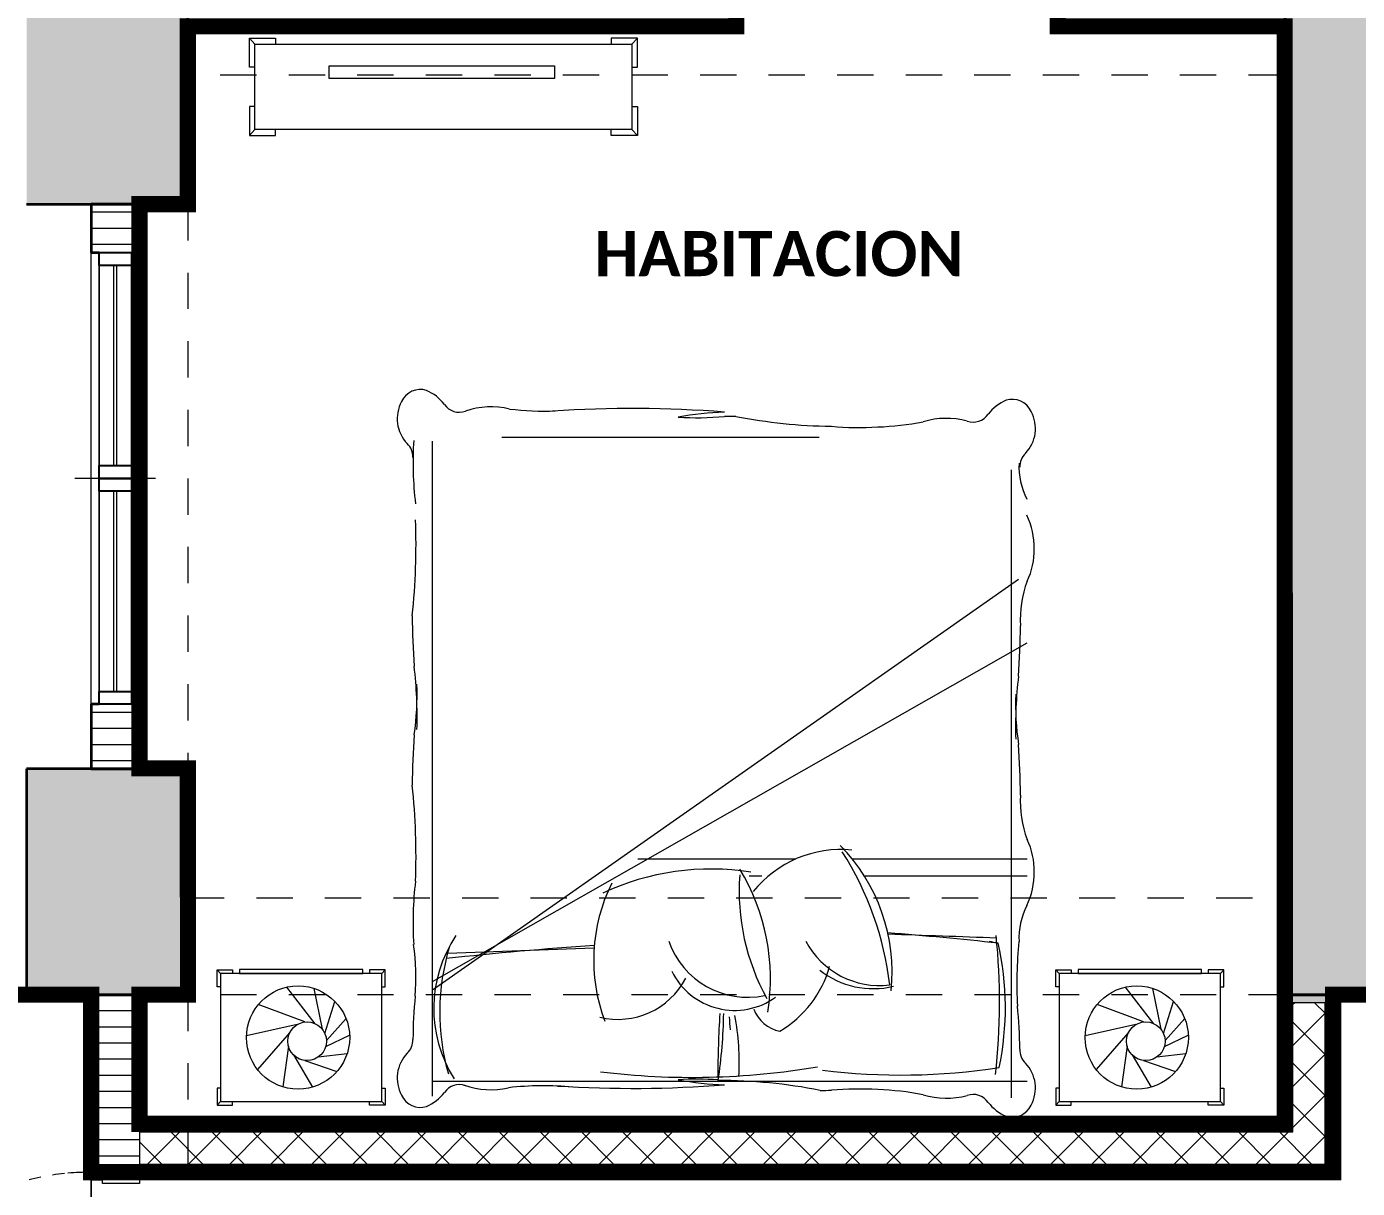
# Model space of a CAD drawing. Header units: metres. Extents: x -144 to 1000, y -717 to 29.
# Drawn here: x 828.958 to 833.083, y -561.019 to -557.419 of the extents above; entities that cross this region are included whole.
import ezdxf

# ---------------------------------------------------------------- set-up
doc = ezdxf.new("R2010")
doc.units = ezdxf.units.M
for name, pattern in [('Basculante', [0.11625, 0.075, -0.04125]), ('basculante modificado', [0.18, 0.1125, -0.0675]), ('Trazo', [0.45, 0.225, -0.225])]:
    doc.linetypes.add(name, pattern=pattern)
doc.layers.get('0').update_dxf_attribs({"color": 1})
doc.layers.add('00-MEDICION', color=30, linetype='Continuous')
for name, color, linetype, lineweight in [('A-DETL', 1, 'Continuous', 9), ('A-DETL-GENF', 1, 'Continuous', 9), ('A-DOOR', 1, 'Continuous', 9), ('A-DOOR-FRAM', 1, 'Continuous', 9), ('A-DOOR-HDLN', 1, 'Trazo', 20), ('A-GLAZ', 1, 'Continuous', 9), ('A-WALL', 4, 'Continuous', 9), ('G-ANNO-TEXT', 2, 'Continuous', 9), ('I-FURN', 2, 'Continuous', 9), ('S-COLS', 7, 'Continuous', 9)]:
    doc.layers.add(name, color=color, linetype=linetype, lineweight=lineweight)
doc.layers.add('A-WALL-PATT', color=7, linetype='Continuous', lineweight=35, true_color=0x9c9c9c)
doc.styles.add('Calibri_B', font='calibrib.ttf', dxfattribs={"height": 0.165})

# ---------------------------------------------------------------- blocks, each defined once
blk = doc.blocks.new('H')
at = {"layer": 'A-WALL-PATT', "lineweight": 5, "true_color": 0x747474}
for points in [[(837.0366, -501.9754), (837.0366, -501.5754), (837.0116, -501.5754), (837.0116, -501.9754)], [(835.4984, -502.0004), (837.0366, -502.0004), (837.0366, -501.9754), (833.4615, -501.9754), (833.4615, -502.0004), (834.9914, -502.0004)]]:
    blk.add_hatch(color=8, dxfattribs=at).paths.add_polyline_path(points)
at = {"layer": 'A-WALL-PATT', "true_color": 0x747474}
for points in [[(837.1366, -502.1004), (837.1616, -502.1003), (837.1616, -501.5754), (837.0366, -501.5754), (837.0366, -501.6004), (837.1366, -501.6004), (837.1366, -502.0004)], [(837.0366, -502.1254), (837.1616, -502.1254), (837.1616, -502.1004), (833.4615, -502.1004), (833.4615, -502.1254), (837.0115, -502.1254)]]:
    blk.add_hatch(color=8, dxfattribs=at).paths.add_polyline_path(points)
at = {"layer": 'S-COLS', "true_color": 0x5c5c5c}
h = blk.add_hatch(color=251, dxfattribs=at)
h.paths.add_polyline_path([(850.9115, -509.2755), (851.4115, -509.2755), (851.4115, -508.3755), (850.9115, -508.3755), (850.9115, -508.8647)])
h.paths.add_polyline_path([(833.1867, -509.2755), (833.6117, -509.2755), (833.6117, -508.3755), (833.1117, -508.3755), (833.1117, -509.2755), (833.1239, -509.2755)])
h.paths.add_polyline_path([(841.3117, -509.2754), (841.3117, -508.3754), (840.8117, -508.3754), (840.8117, -509.2754)])
h.paths.add_polyline_path([(847.6117, -501.5754), (847.6118, -501.5754), (847.6115, -498.4254), (847.1118, -498.4255), (847.1118, -501.5754), (847.4617, -501.5754)])
h.paths.add_polyline_path([(833.4615, -501.5754), (833.6116, -501.5754), (833.6116, -500.8755), (833.1116, -500.8755), (833.1116, -501.5754), (833.4596, -501.5754)])
h.paths.add_polyline_path([(839.0113, -501.5754), (839.0117, -501.5752), (839.0113, -501.0755), (837.3115, -501.0755), (837.3115, -498.9255), (839.0118, -498.9255), (839.0113, -498.4255), (837.0115, -498.4256), (837.0116, -501.5754), (838.8616, -501.5754)])
h.paths.add_polyline_path([(840.8117, -501.5754), (841.3117, -501.5754), (841.3117, -500.6754), (840.8117, -500.6754), (840.8117, -501.4679)])
h.paths.add_polyline_path([(851.0118, -501.5754), (851.4118, -501.5754), (851.4118, -500.8755), (851.0118, -500.8755), (851.0118, -501.4679)])
h.paths.add_polyline_path([(841.1617, -499.3255), (841.3118, -499.3255), (841.3118, -498.4255), (840.8118, -498.4255), (840.8118, -499.3255), (841.0117, -499.3255)])
h.paths.add_polyline_path([(833.1115, -499.1255), (833.6115, -499.1255), (833.6115, -498.4244), (833.1115, -498.4255), (833.1115, -498.636)])
h.paths.add_polyline_path([(851.2874, -499.1255), (851.4118, -499.1255), (851.4118, -498.4244), (851.0118, -498.4255), (851.0118, -499.1255), (851.2617, -499.1255)])
h.paths.add_polyline_path([(841.0117, -490.4255), (841.3117, -490.4255), (841.3117, -489.5255), (840.8117, -489.5255), (840.8117, -490.4255)])
h.paths.add_polyline_path([(851.4117, -490.4255), (851.4117, -489.5255), (850.9117, -489.5255), (850.9117, -490.4255), (851.3467, -490.4255)])
h.paths.add_polyline_path([(833.3117, -489.8255), (834.2117, -489.8255), (834.2117, -489.3255), (833.3117, -489.3255), (833.3117, -489.7155)])
at = {"layer": 'A-DETL', "color": 7, "linetype": 'basculante modificado'}
for p, q in [((837.0116, -498.7255), (833.6115, -498.7255)), ((833.3113, -500.8741), (833.3113, -499.1255)), ((833.6113, -499.1255), (833.6113, -500.8741)), ((833.6113, -501.2754), (837.0116, -501.2754)), ((833.3117, -508.3754), (833.3117, -501.5754)), ((837.0118, -501.5754), (833.6117, -501.5754)), ((833.6117, -501.5754), (833.6117, -508.3754))]:
    blk.add_line(p, q, dxfattribs=at)
at = {"layer": 'A-DETL-GENF', "lineweight": 25}
for p, q in [((833.3365, -499.3155), (833.3365, -499.2755)), ((833.3365, -499.2755), (833.4365, -499.2755)), ((833.4365, -499.2755), (833.4365, -499.3155)), ((833.4365, -499.3155), (833.3365, -499.3155)), ((833.3365, -499.9755), (833.3365, -499.9355)), ((833.3365, -499.9355), (833.4365, -499.9355)), ((833.4365, -499.9355), (833.4365, -499.9755)), ((833.4365, -499.9755), (833.3365, -499.9755)), ((833.3365, -500.0155), (833.3365, -499.9755)), ((833.3365, -499.9755), (833.4365, -499.9755)), ((833.4365, -499.9755), (833.4365, -500.0155)), ((833.4365, -500.0155), (833.3365, -500.0155)), ((833.3365, -500.6755), (833.3365, -500.6355)), ((833.3365, -500.6355), (833.4365, -500.6355)), ((833.4365, -500.6355), (833.4365, -500.6755)), ((833.4365, -500.6755), (833.3365, -500.6755))]:
    blk.add_line(p, q, dxfattribs=at)
at = {"layer": 'A-DETL-GENF'}
for p, q in [((833.3365, -499.9355), (833.3365, -499.3155)), ((833.3815, -499.9355), (833.3815, -499.3155)), ((833.3915, -499.9355), (833.3915, -499.3155)), ((833.4365, -499.9355), (833.4365, -499.3155)), ((833.3365, -500.6355), (833.3365, -500.0155)), ((833.3815, -500.6355), (833.3815, -500.0155)), ((833.3915, -500.6355), (833.3915, -500.0155)), ((833.4365, -500.6355), (833.4365, -500.0155))]:
    blk.add_line(p, q, dxfattribs=at)
at = {"layer": 'A-DETL-GENF', "linetype": 'Basculante'}
for p, q in [((833.4615, -502.1254), (833.3115, -502.1254)), ((833.3115, -502.1254), (833.3115, -502.9254)), ((833.4615, -502.9254), (833.4615, -502.1254))]:
    blk.add_line(p, q, dxfattribs=at)
at = {"layer": 'A-DOOR'}
for start, end in [(95.9429, 98.5991), (90, 95.1398), (101.2538, 103.9081)]:
    blk.add_arc((833.3115, -502.9254), 0.8, start, end, dxfattribs=at)
at = {"layer": 'A-DOOR-FRAM'}
for p, q in [((833.3115, -502.1504), (833.3115, -502.1254)), ((833.4615, -502.1254), (833.4615, -502.1604)), ((833.3465, -502.1504), (833.3115, -502.1504)), ((833.3465, -502.1604), (833.3465, -502.1504)), ((833.4615, -502.1604), (833.3465, -502.1604))]:
    blk.add_line(p, q, dxfattribs=at)
at = {"layer": 'A-DOOR-HDLN'}
blk.add_line((833.4615, -502.1254), (833.3115, -502.1254), dxfattribs=at)
at = {"layer": 'A-GLAZ'}
for p, q in [((833.3365, -499.2755), (833.4365, -499.2755)), ((833.3365, -499.2755), (833.3365, -499.9755)), ((833.4365, -499.9755), (833.4365, -499.2755)), ((833.5115, -499.9755), (833.2615, -499.9755)), ((833.3365, -499.9755), (833.4365, -499.9755)), ((833.3365, -499.9755), (833.4365, -499.9755)), ((833.3365, -499.9755), (833.3365, -500.6755)), ((833.4365, -500.6755), (833.4365, -499.9755)), ((833.3365, -500.6755), (833.4365, -500.6755))]:
    blk.add_line(p, q, dxfattribs=at)
at = {"layer": 'A-WALL', "lineweight": 35}
for p, q in [((833.3115, -499.1255), (833.3115, -499.2755)), ((833.4615, -499.1255), (833.3115, -499.1255)), ((833.4615, -499.2755), (833.4615, -499.1255)), ((833.3115, -499.2755), (833.3365, -499.2755)), ((833.4365, -499.2755), (833.4615, -499.2755)), ((833.3115, -500.6755), (833.3115, -500.8755)), ((833.3365, -500.6755), (833.3115, -500.6755)), ((833.4615, -500.6755), (833.4365, -500.6755)), ((833.4615, -500.8755), (833.4615, -500.6755)), ((833.3115, -500.8755), (833.4615, -500.8755)), ((833.3115, -501.5754), (833.3115, -502.1254)), ((833.4615, -501.5754), (833.3115, -501.5754)), ((833.4615, -501.9754), (833.4615, -501.5754)), ((837.0116, -501.5754), (837.0116, -501.9754)), ((837.1616, -501.5754), (837.0116, -501.5754)), ((837.1616, -502.1254), (837.1616, -501.5754)), ((837.0116, -501.9754), (833.4615, -501.9754)), ((833.3115, -502.1254), (837.1616, -502.1254))]:
    blk.add_line(p, q, dxfattribs=at)
at = {"layer": 'A-WALL'}
for p, q in [((833.3115, -500.6755), (833.3115, -499.2755)), ((833.4615, -499.2755), (833.4615, -500.6755)), ((837.0366, -502.0004), (837.0366, -501.6004)), ((837.1366, -501.6004), (837.0366, -501.6004)), ((837.1366, -502.1004), (837.1366, -501.6004)), ((833.4615, -501.9754), (833.4615, -502.1254)), ((833.4615, -502.0004), (837.0366, -502.0004)), ((833.4615, -502.1004), (837.1366, -502.1004))]:
    blk.add_line(p, q, dxfattribs=at)
at = {"layer": 'A-WALL-PATT', "color": 8, "lineweight": 5, "true_color": 0x727272}
for p, q in [((833.4615, -499.1506), (833.3115, -499.1506)), ((833.4615, -499.2006), (833.3115, -499.2006)), ((833.4615, -499.2506), (833.3115, -499.2506)), ((833.4615, -500.7006), (833.3115, -500.7006)), ((833.4615, -500.7506), (833.3115, -500.7506)), ((833.4615, -500.8006), (833.3115, -500.8006)), ((833.4615, -500.8506), (833.3115, -500.8506)), ((833.4615, -501.5756), (833.3115, -501.5756)), ((833.4615, -501.6256), (833.3115, -501.6256)), ((833.4615, -501.6756), (833.3115, -501.6756)), ((833.4615, -501.7256), (833.3115, -501.7256)), ((833.4615, -501.7756), (833.3115, -501.7756)), ((833.4615, -501.8256), (833.3115, -501.8256)), ((833.4615, -501.8756), (833.3115, -501.8756)), ((833.4615, -501.9256), (833.3115, -501.9256)), ((833.4615, -501.9756), (833.3115, -501.9756)), ((833.4615, -502.0256), (833.3115, -502.0256)), ((833.4615, -502.0756), (833.3115, -502.0756))]:
    blk.add_line(p, q, dxfattribs=at)
at = {"layer": 'A-WALL-PATT', "color": 1, "lineweight": 5, "true_color": 0xff0000}
for p, q in [((837.0366, -501.605), (837.0412, -501.6004)), ((837.0366, -501.7323), (837.1366, -501.6323)), ((837.1366, -501.6331), (837.104, -501.6004)), ((837.1366, -501.7604), (837.0366, -501.6604)), ((837.0366, -501.8595), (837.1366, -501.7595)), ((837.1366, -501.8877), (837.0366, -501.7877)), ((837.0366, -501.9868), (837.1366, -501.8868)), ((837.1221, -502.0004), (837.0366, -501.915)), ((833.4865, -502.1004), (833.5865, -502.0004)), ((833.6583, -502.1004), (833.5583, -502.0004)), ((833.6138, -502.1004), (833.7138, -502.0004)), ((833.7856, -502.1004), (833.6856, -502.0004)), ((833.7411, -502.1004), (833.8411, -502.0004)), ((833.9129, -502.1004), (833.8129, -502.0004)), ((833.8683, -502.1004), (833.9683, -502.0004)), ((834.0401, -502.1004), (833.9401, -502.0004)), ((833.9956, -502.1004), (834.0956, -502.0004)), ((834.1674, -502.1004), (834.0674, -502.0004)), ((834.1229, -502.1004), (834.2229, -502.0004)), ((834.2947, -502.1004), (834.1947, -502.0004)), ((834.2502, -502.1004), (834.3502, -502.0004)), ((834.422, -502.1004), (834.322, -502.0004)), ((834.3775, -502.1004), (834.4775, -502.0004)), ((834.5493, -502.1004), (834.4493, -502.0004)), ((834.5047, -502.1004), (834.6047, -502.0004)), ((834.6765, -502.1004), (834.5765, -502.0004)), ((834.632, -502.1004), (834.732, -502.0004)), ((834.8038, -502.1004), (834.7038, -502.0004)), ((834.7593, -502.1004), (834.8593, -502.0004)), ((834.9311, -502.1004), (834.8311, -502.0004)), ((834.8866, -502.1004), (834.9866, -502.0004)), ((835.0584, -502.1004), (834.9584, -502.0004)), ((835.0139, -502.1004), (835.1139, -502.0004)), ((835.1857, -502.1004), (835.0857, -502.0004)), ((835.1411, -502.1004), (835.2411, -502.0004)), ((835.3129, -502.1004), (835.2129, -502.0004)), ((835.2684, -502.1004), (835.3684, -502.0004)), ((835.4402, -502.1004), (835.3402, -502.0004)), ((835.3957, -502.1004), (835.4957, -502.0004)), ((835.5675, -502.1004), (835.4675, -502.0004)), ((835.523, -502.1004), (835.623, -502.0004)), ((835.6948, -502.1004), (835.5948, -502.0004)), ((835.6502, -502.1004), (835.7502, -502.0004)), ((835.8221, -502.1004), (835.7221, -502.0004)), ((835.7775, -502.1004), (835.8775, -502.0004)), ((835.9493, -502.1004), (835.8493, -502.0004)), ((835.9048, -502.1004), (836.0048, -502.0004)), ((836.0766, -502.1004), (835.9766, -502.0004)), ((836.0321, -502.1004), (836.1321, -502.0004)), ((836.2039, -502.1004), (836.1039, -502.0004)), ((836.1594, -502.1004), (836.2594, -502.0004)), ((836.3312, -502.1004), (836.2312, -502.0004)), ((836.2866, -502.1004), (836.3866, -502.0004)), ((836.4584, -502.1004), (836.3584, -502.0004)), ((836.4139, -502.1004), (836.5139, -502.0004)), ((836.5857, -502.1004), (836.4857, -502.0004)), ((836.5412, -502.1004), (836.6412, -502.0004)), ((836.713, -502.1004), (836.613, -502.0004)), ((836.6685, -502.1004), (836.7685, -502.0004)), ((836.8403, -502.1004), (836.7403, -502.0004)), ((836.7958, -502.1004), (836.8958, -502.0004)), ((836.9676, -502.1004), (836.8676, -502.0004)), ((836.923, -502.1004), (837.023, -502.0004)), ((837.0948, -502.1004), (836.9948, -502.0004)), ((837.1366, -502.015), (837.1221, -502.0004)), ((833.531, -502.1004), (833.4615, -502.0309)), ((837.0503, -502.1004), (837.1366, -502.0141))]:
    blk.add_line(p, q, dxfattribs=at)
at = {"layer": 'I-FURN'}
for p, q in [((833.8021, -498.6114), (833.8835, -498.6114)), ((833.8021, -498.701), (833.8021, -498.6114)), ((833.8021, -498.6114), (833.8191, -498.6301)), ((833.8835, -498.6114), (833.8835, -498.6301)), ((834.9235, -498.6114), (834.9235, -498.6301)), ((835.0049, -498.6114), (834.9235, -498.6114)), ((835.0049, -498.6114), (834.9879, -498.6301)), ((835.0049, -498.701), (835.0049, -498.6114)), ((833.8191, -498.6301), (834.9879, -498.6301)), ((833.8191, -498.8938), (833.8191, -498.6301)), ((834.9879, -498.6301), (834.9879, -498.8938)), ((833.8191, -498.701), (833.8021, -498.701)), ((834.0491, -498.6973), (834.7479, -498.6973)), ((834.0491, -498.7365), (834.0491, -498.6973)), ((834.7479, -498.6973), (834.7479, -498.7365)), ((834.9879, -498.701), (835.0049, -498.701)), ((834.7479, -498.7365), (834.0491, -498.7365)), ((833.8021, -498.8229), (833.8021, -498.9125)), ((833.8191, -498.8229), (833.8021, -498.8229)), ((834.9879, -498.8229), (835.0049, -498.8229)), ((835.0049, -498.8229), (835.0049, -498.9125)), ((833.8021, -498.9125), (833.8191, -498.8938)), ((833.8021, -498.9125), (833.8835, -498.9125)), ((834.9879, -498.8938), (833.8191, -498.8938)), ((833.8835, -498.9125), (833.8835, -498.8938)), ((834.9235, -498.9125), (834.9235, -498.8938)), ((835.0049, -498.9125), (834.9235, -498.9125)), ((835.0049, -498.9125), (834.9879, -498.8938)), ((834.3697, -501.8896), (834.3697, -499.8598)), ((834.5846, -499.848), (835.5686, -499.848)), ((836.1647, -501.8946), (836.1647, -499.9485)), ((834.3697, -501.5601), (836.1866, -500.2876)), ((834.3697, -501.5348), (836.2135, -500.4846)), ((835.0061, -501.1545), (835.4962, -501.1545)), ((835.6704, -501.1545), (836.2135, -501.1545)), ((835.3516, -501.2075), (835.3902, -501.2075)), ((835.7082, -501.2075), (836.2135, -501.2075)), ((833.7026, -501.4986), (833.7502, -501.4986)), ((833.7026, -501.551), (833.7026, -501.4986)), ((833.7125, -501.5095), (833.7026, -501.4986)), ((834.2125, -501.5095), (833.7125, -501.5095)), ((833.7125, -501.5095), (833.7125, -501.9067)), ((833.7502, -501.4986), (833.7502, -501.5095)), ((833.7714, -501.4968), (833.7714, -501.5095)), ((834.1536, -501.4968), (833.7714, -501.4968)), ((833.7714, -501.5095), (834.1536, -501.5095)), ((834.1536, -501.5095), (834.1536, -501.4968)), ((834.1748, -501.4986), (834.1748, -501.5095)), ((834.2225, -501.4986), (834.1748, -501.4986)), ((834.2225, -501.4986), (834.2125, -501.5095)), ((834.2125, -501.9067), (834.2125, -501.5095)), ((834.2225, -501.551), (834.2225, -501.4986)), ((836.3023, -501.4986), (836.3499, -501.4986)), ((836.3023, -501.551), (836.3023, -501.4986)), ((836.3023, -501.4986), (836.3122, -501.5095)), ((836.8122, -501.5095), (836.3122, -501.5095)), ((836.3122, -501.5095), (836.3122, -501.9067)), ((836.3499, -501.4986), (836.3499, -501.5095)), ((836.3711, -501.4968), (836.3711, -501.5095)), ((836.7534, -501.4968), (836.3711, -501.4968)), ((836.3711, -501.5095), (836.7534, -501.5095)), ((836.7534, -501.5095), (836.7534, -501.4968)), ((836.7745, -501.4986), (836.7745, -501.5095)), ((836.8222, -501.4986), (836.7745, -501.4986)), ((836.8222, -501.4986), (836.8122, -501.5095)), ((836.8122, -501.9067), (836.8122, -501.5095)), ((836.8222, -501.551), (836.8222, -501.4986)), ((833.7125, -501.551), (833.7026, -501.551)), ((834.0056, -501.6659), (833.9179, -501.5521)), ((834.0284, -501.6827), (834.003, -501.5563)), ((834.2125, -501.551), (834.2225, -501.551)), ((836.3122, -501.551), (836.3023, -501.551)), ((836.6053, -501.6659), (836.5176, -501.5521)), ((836.6281, -501.6827), (836.6027, -501.5563)), ((836.8122, -501.551), (836.8222, -501.551)), ((834.0362, -501.6961), (834.0674, -501.5963)), ((836.636, -501.6961), (836.6671, -501.5963)), ((833.9736, -501.6599), (833.8298, -501.6062)), ((836.5733, -501.6599), (836.4295, -501.6062)), ((833.9506, -501.6677), (833.7929, -501.7032)), ((834.0409, -501.7172), (834.1021, -501.6496)), ((836.5503, -501.6677), (836.3927, -501.7032)), ((836.6407, -501.7172), (836.7019, -501.6496)), ((833.9267, -501.6938), (833.8274, -501.8074)), ((834.0386, -501.7363), (834.1128, -501.7008)), ((836.5265, -501.6938), (836.4271, -501.8074)), ((836.6383, -501.7363), (836.7125, -501.7008)), ((833.9229, -501.7347), (833.9061, -501.8612)), ((833.9389, -501.7622), (833.9979, -501.8618)), ((834.0157, -501.7684), (834.1051, -501.7579)), ((836.5226, -501.7347), (836.5058, -501.8612)), ((836.5386, -501.7622), (836.5977, -501.8618)), ((836.6154, -501.7684), (836.7048, -501.7579)), ((833.9743, -501.7791), (834.0732, -501.8138)), ((836.574, -501.7791), (836.6729, -501.8138)), ((834.3697, -501.8434), (836.0845, -501.8434)), ((835.5686, -501.8434), (836.2135, -501.8434)), ((833.7026, -501.8652), (833.7026, -501.9176)), ((833.7125, -501.8652), (833.7026, -501.8652)), ((834.2125, -501.8652), (834.2225, -501.8652)), ((834.2225, -501.8652), (834.2225, -501.9176)), ((836.3023, -501.8652), (836.3023, -501.9176)), ((836.3122, -501.8652), (836.3023, -501.8652)), ((836.8122, -501.8652), (836.8222, -501.8652)), ((836.8222, -501.8652), (836.8222, -501.9176)), ((833.7026, -501.9176), (833.7125, -501.9067)), ((833.7026, -501.9176), (833.7502, -501.9176)), ((833.7125, -501.9067), (834.2125, -501.9067)), ((833.7502, -501.9176), (833.7502, -501.9067)), ((834.1748, -501.9176), (834.1748, -501.9067)), ((834.2225, -501.9176), (834.1748, -501.9176)), ((834.2225, -501.9176), (834.2125, -501.9067)), ((836.3023, -501.9176), (836.3122, -501.9067)), ((836.3023, -501.9176), (836.3499, -501.9176)), ((836.3122, -501.9067), (836.8122, -501.9067)), ((836.3499, -501.9176), (836.3499, -501.9067)), ((836.7745, -501.9176), (836.7745, -501.9067)), ((836.8222, -501.9176), (836.7745, -501.9176)), ((836.8222, -501.9176), (836.8122, -501.9067))]:
    blk.add_line(p, q, dxfattribs=at)
for centre, radius in [((833.953, -501.7082), 0.16), ((836.5527, -501.7082), 0.16), ((833.981, -501.7195), 0.06), ((836.5807, -501.7195), 0.06)]:
    blk.add_circle(centre, radius, dxfattribs=at)
for centre, radius, start, end in [((834.3323, -499.7644), 0.0644, 72.9418, 155.3448), ((834.3707, -499.7906), 0.1105, 151.2787, 224.2159), ((834.2932, -499.835), 0.1443, 38.044, 66.2939), ((836.2058, -499.8654), 0.1443, 113.7061, 141.956), ((836.1667, -499.7948), 0.0644, 24.6552, 107.0582), ((834.4531, -499.7146), 0.0559, 214.1356, 289.7689), ((834.552, -500.0001), 0.2462, 76.7592, 108.9412), ((834.7205, -498.7939), 0.9731, 263.3842, 271.7324), ((834.9905, -503.4419), 3.683, 85.5733, 93.8684), ((835.3131, -500.7848), 1.0156, 92.1601, 100.3315), ((835.189, -498.8132), 0.9742, 266.5835, 275.0474), ((835.3002, -500.6309), 0.8477, 89.3603, 91.7242), ((835.6304, -498.1364), 1.6778, 258.9775, 269.1654), ((836.0459, -499.7451), 0.0559, 250.2311, 325.8644), ((836.1283, -499.8211), 0.1105, 315.7841, 28.7213), ((835.6917, -498.8436), 0.9742, 264.9526, 273.4165), ((835.7123, -498.8437), 0.9731, 272.2076, 280.5557), ((835.9633, -500.0355), 0.2462, 74.9987, 107.1808), ((835.4009, -499.9252), 1.0916, 176.4465, 186.7909), ((834.2519, -499.9091), 0.0572, 358.5556, 46.2435), ((836.2471, -499.9395), 0.0572, 133.7565, 181.4444), ((836.4058, -499.9388), 0.2183, 177.1562, 207.4576), ((832.3367, -500.1873), 1.9819, 353.7989, 2.4013), ((836.0154, -500.1859), 0.219, 357.9632, 26.1276), ((836.0342, -500.2029), 0.2003, 333.047, 2.6492), ((836.5623, -500.4168), 0.3706, 160.6064, 182.328), ((836.6808, -500.391), 2.3738, 180.2505, 184.0312), ((833.8183, -500.4215), 2.3738, 355.9688, 359.7495), ((832.9562, -500.7166), 1.3659, 358.4575, 6.6698), ((837.5428, -500.747), 1.3659, 173.3302, 181.5425), ((833.4444, -500.6428), 0.8777, 351.6773, 1.923), ((837.0547, -500.6732), 0.8777, 178.077, 188.3227), ((836.6808, -500.9367), 2.3738, 175.9688, 179.7495), ((833.8183, -500.9671), 2.3738, 0.2505, 4.0312), ((832.3367, -501.1404), 1.9819, 357.5987, 6.2011), ((836.5623, -500.9718), 0.3706, 177.672, 199.3936), ((836.0342, -501.1857), 0.2003, 357.3508, 26.953), ((835.6355, -501.4736), 0.3482, 84.3187, 141.2722), ((835.2329, -501.5066), 0.5616, 354.187, 44.4731), ((834.8197, -501.658), 0.9739, 6.6646, 32.6196), ((835.2324, -501.9717), 0.7857, 80.9394, 115.2191), ((834.7654, -501.5255), 0.6518, 350.8023, 31.3458), ((835.4009, -501.3525), 1.0916, 173.2091, 183.5535), ((836.008, -501.2541), 0.6879, 175.8503, 208.9544), ((836.0154, -501.2027), 0.219, 333.8724, 2.0368), ((835.4042, -501.4685), 0.5349, 153.4974, 200.6974), ((836.4058, -501.3998), 0.2183, 152.5424, 182.8438), ((834.779, -501.618), 0.4055, 146.1664, 212.49), ((834.9237, -512.4073), 11.0568, 83.77157, 85.55351), ((838.1929, -437.0334), 64.3987, 267.854181, 268.154377), ((834.132, -501.5973), 1.9954, 353.5293, 5.9065), ((833.5428, -501.5234), 0.7754, 355.8141, 7.6479), ((835.0825, -501.6296), 0.6905, 162.8591, 196.0737), ((835.6119, -512.455), 11.0568, 93.84122, 96.22843), ((832.3427, -437.0811), 64.3987, 271.845623, 272.249669), ((835.3466, -501.3241), 0.2591, 199.1658, 281.9587), ((835.7559, -501.2873), 0.2596, 207.9999, 276.8874), ((835.8318, -503.0131), 1.6237, 79.6594, 80.6708), ((835.2357, -501.6155), 0.9098, 348.2565, 12.6825), ((837.3911, -501.5397), 1.2103, 173.88, 183.3505), ((835.3063, -501.4069), 0.2171, 206.1579, 305.8329), ((835.276, -501.3976), 0.3369, 300.2878, 344.5982), ((835.7357, -501.288), 0.2687, 231.9188, 283.6704), ((834.9439, -501.4136), 0.2382, 256.5097, 332.2958), ((835.5768, -501.7132), 1.2676, 173.9678, 180.0408), ((838.2925, -501.8338), 3.0385, 176.2238, 179.8937), ((833.7026, -501.6076), 1.57, 351.4572, 359.0553), ((834.5427, -501.7859), 0.778, 356.877, 10.8333), ((835.4696, -501.579), 0.1121, 201.6793, 257.8243), ((834.9223, -501.7436), 1.2676, 359.9592, 6.0322), ((836.0571, -501.6226), 0.7676, 181.6124, 184.6254), ((834.2519, -501.7155), 0.0572, 313.7565, 1.4444), ((834.3707, -501.8339), 0.1105, 135.7841, 208.7213), ((836.2471, -501.746), 0.0572, 178.5556, 226.2435), ((835.1736, -499.5109), 2.3207, 262.9859, 279.6715), ((835.8224, -499.8665), 1.9579, 262.8391, 278.9331), ((836.1283, -501.8644), 0.1105, 331.2787, 44.2159), ((835.189, -502.8114), 0.9742, 86.0892, 93.4165), ((835.3131, -500.8398), 1.0156, 259.6685, 267.8399), ((835.2502, -503.5186), 1.6778, 78.9775, 89.8302), ((834.3323, -501.8602), 0.0644, 204.6552, 287.0582), ((834.2932, -501.7896), 0.1443, 293.7061, 321.956), ((834.4531, -501.9099), 0.0559, 70.2311, 145.8644), ((834.55, -501.6236), 0.2462, 250.7263, 282.9084), ((834.7115, -502.8308), 0.9731, 84.5106, 96.2833), ((834.9905, -498.1827), 3.683, 266.3786, 274.4267), ((835.5805, -501.0241), 0.8477, 269.3603, 271.7242), ((835.6917, -502.8419), 0.9742, 86.5835, 95.0474), ((835.7123, -502.8418), 0.9731, 79.4443, 87.7924), ((835.9633, -501.65), 0.2462, 252.8192, 285.0013), ((836.0459, -501.9404), 0.0559, 34.1356, 109.7689), ((836.2058, -501.8201), 0.1443, 218.044, 246.2939), ((836.1667, -501.8906), 0.0644, 252.9418, 335.3448)]:
    blk.add_arc(centre, radius, start, end, dxfattribs=at)
at = {"layer": 'S-COLS', "lineweight": 35}
for p, q in [((833.6115, -499.1255), (833.6115, -498.4244)), ((837.0115, -498.4255), (837.0115, -501.5754)), ((833.1115, -499.1255), (833.6115, -499.1255)), ((833.6116, -500.8755), (833.1116, -500.8755)), ((833.1116, -500.8755), (833.1116, -501.5754)), ((833.6116, -501.5754), (833.6116, -500.8755)), ((833.1116, -501.5754), (833.6116, -501.5754)), ((837.0115, -501.5754), (838.8616, -501.5754))]:
    blk.add_line(p, q, dxfattribs=at)
at = {"layer": 'G-ANNO-TEXT', "style": 'Calibri_B'}
blk.add_text('HABITACION', height=0.14, dxfattribs=at).set_placement((834.8717, -499.3488))

msp = doc.modelspace()

# ---------------------------------------------------------------- linework, layer by layer
at = {"layer": '00-MEDICION', "const_width": 0.05}
for points in [[(832.1534, -557.269), (832.1534, -557.418), (832.8574, -557.4179), (832.8578, -560.819), (829.3076, -560.8191), (829.3076, -560.4191), (829.4578, -560.419), (829.4574, -559.7176), (829.3076, -559.7176), (829.3076, -557.969), (829.4574, -557.969), (829.4576, -557.418), (831.1574, -557.418), (831.1574, -557.268)], [(834.7077, -567.369), (834.7077, -564.069), (835.1077, -564.069), (835.1077, -561.869), (834.7077, -561.869), (834.7077, -561.719), (836.7577, -561.719), (836.7578, -560.419), (836.6578, -560.419), (836.6578, -560.269), (836.2578, -560.269), (836.2578, -560.119), (835.2578, -560.119), (835.2578, -560.269), (834.8575, -560.269), (834.8575, -560.419), (833.0078, -560.419), (833.0078, -560.969), (829.1578, -560.969), (829.1578, -560.419), (827.1577, -560.4191)]]:
    msp.add_lwpolyline(points, dxfattribs=at)

# ---------------------------------------------------------------- block references
at = {"color": 3}
msp.add_blockref('H', (-4.1539, -58.8435), dxfattribs=at)

doc.saveas('drawing.dxf')
